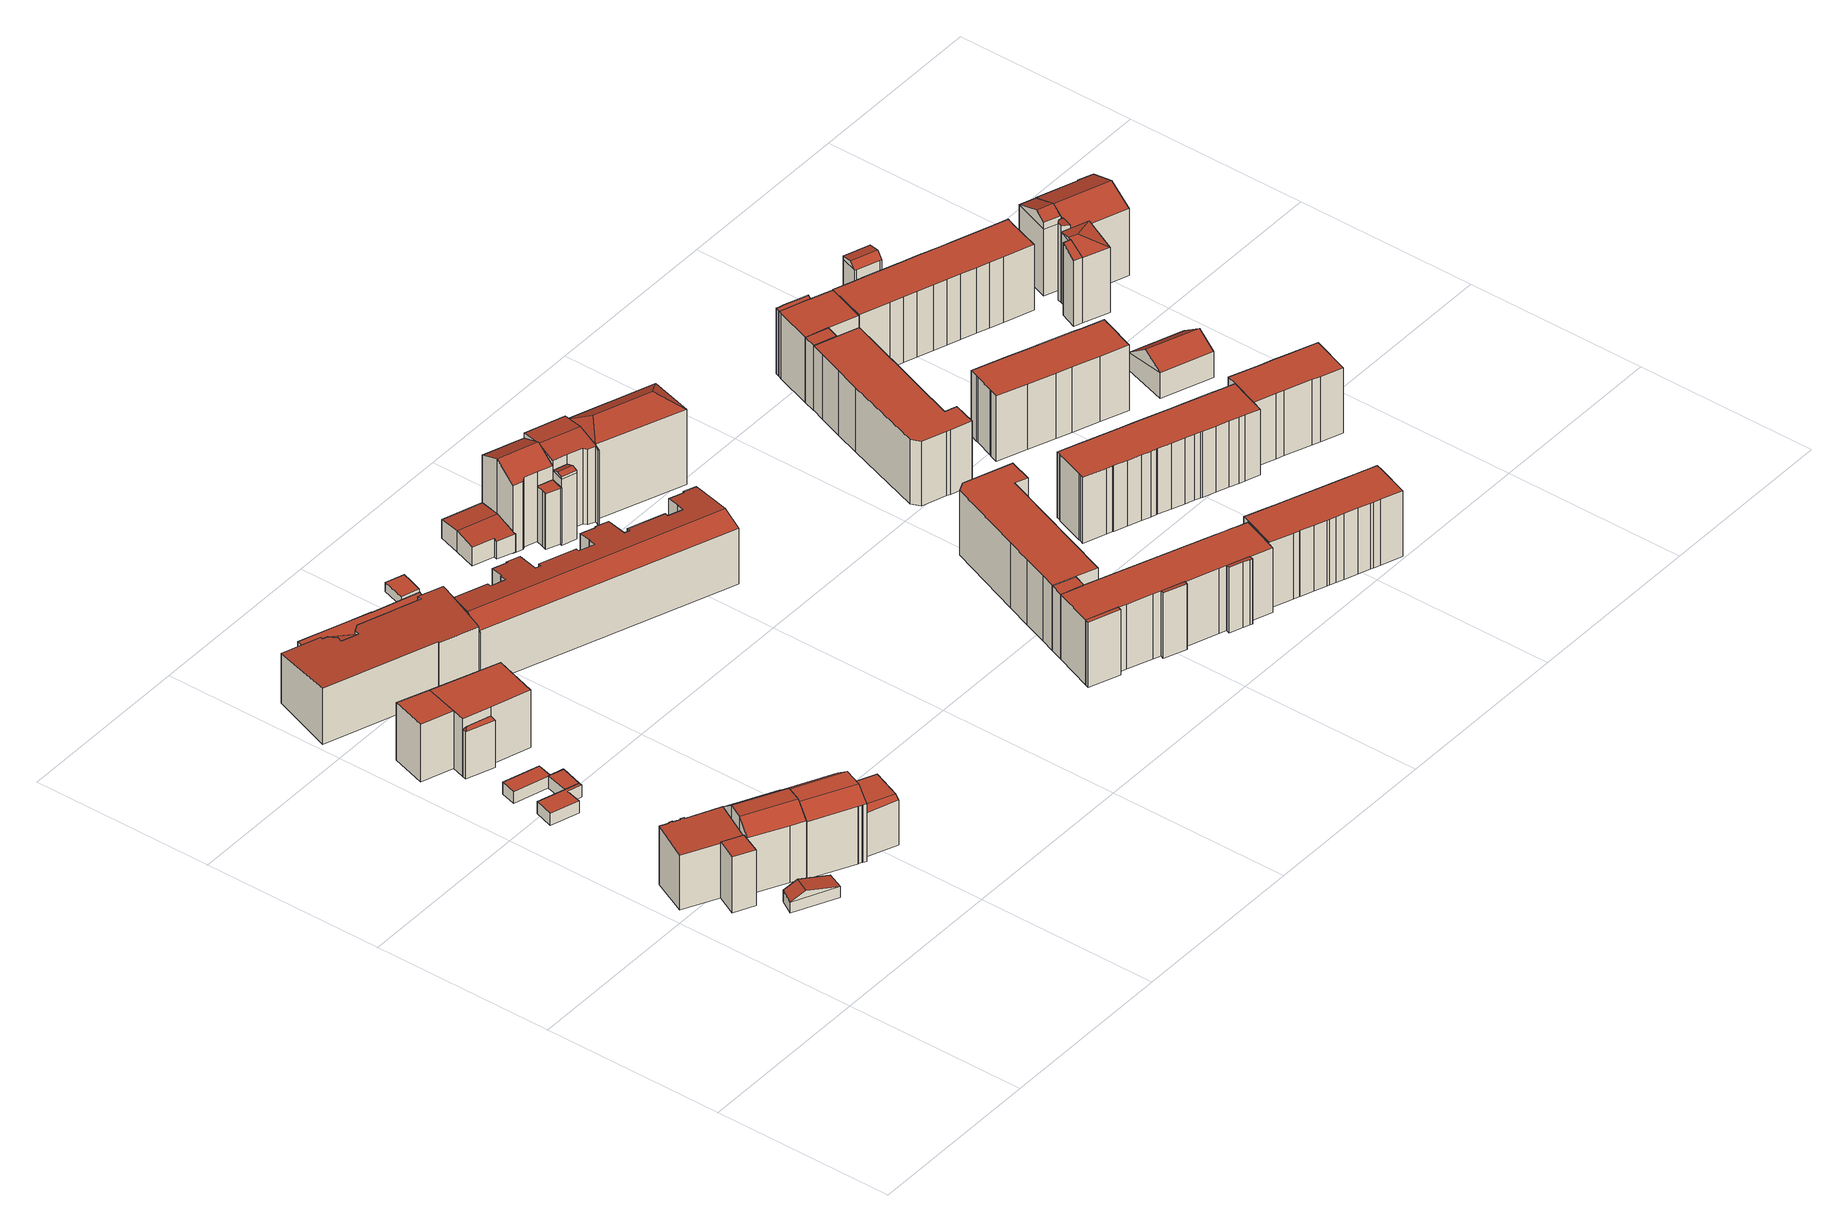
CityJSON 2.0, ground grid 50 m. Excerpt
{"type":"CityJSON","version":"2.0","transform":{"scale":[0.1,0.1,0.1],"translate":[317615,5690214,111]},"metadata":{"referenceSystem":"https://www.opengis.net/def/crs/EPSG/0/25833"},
"CityObjects":{
"building1":{"type":"Building","attributes":{"Gemeindeschluessel":14713000,"Geometrietyp2DReferenz":"3000","function":"31001_9998","roofType":"9999"},"children":["building1-1","building1-2"]},
"building1-1":{"type":"BuildingPart","attributes":{"Dachtyp_tdc":"tdcPolyFlatRoof","Dachneigung":0,"QualitaetDacherkennung":50,"Geometrietyp2DReferenz":"3000","roofType":"1000","measuredHeight":16.6},"parents":["building1"],"geometry":[{"type":"MultiSurface","lod":"2","boundaries":[[[0,1,2,3]],[[1,4,5,2]],[[4,6,7,8,5]],[[9,0,3,10,11]],[[9,6,4,1,0]],[[3,2,5,8,10]],[[11,7,6,9]],[[11,10,8,7]]],"semantics":{"surfaces":[{"type":"WallSurface"},{"type":"RoofSurface"},{"type":"GroundSurface"},{"type":"ClosureSurface"}],"values":[0,0,0,0,1,2,0,3]}}]},
"building1-2":{"type":"BuildingPart","attributes":{"Dachtyp_tdc":"tdcPolyFlatRoof","Dachneigung":6.5,"QualitaetDacherkennung":52,"Geometrietyp2DReferenz":"3000","roofType":"2100","measuredHeight":17.44},"parents":["building1"],"geometry":[{"type":"MultiSurface","lod":"2","boundaries":[[[7,12,13,8]],[[12,14,15,13]],[[14,16,17,15]],[[16,18,19,17]],[[18,20,21,19]],[[20,22,23,21]],[[22,24,25,23]],[[24,26,27,25]],[[26,28,29,27]],[[28,30,31,29]],[[30,32,33,31]],[[32,11,10,33]],[[11,32,30,28,26,24,22,20,18,16,14,12,7]],[[8,13,15,17,19,21,23,25,27,29,31,33,10]],[[8,10,11,7]]],"semantics":{"surfaces":[{"type":"WallSurface"},{"type":"RoofSurface"},{"type":"GroundSurface"},{"type":"ClosureSurface"}],"values":[0,0,0,0,0,0,0,0,0,0,0,0,1,2,3]}}]},
"building2":{"type":"Building","attributes":{"Dachtyp_tdc":"tdcGableRoof","Gemeindeschluessel":14713000,"Dachneigung":12.79,"QualitaetDacherkennung":10,"Geometrietyp2DReferenz":"3000","function":"31001_9998","roofType":"3100","measuredHeight":5.33},"geometry":[{"type":"MultiSurface","lod":"2","boundaries":[[[34,35,36,37]],[[35,38,39,36]],[[38,40,41,39]],[[35,34,42]],[[40,38,43]],[[34,40,43,42]],[[38,35,42,43]],[[41,37,36,39]],[[40,34,37,41]]],"semantics":{"surfaces":[{"type":"WallSurface"},{"type":"RoofSurface"},{"type":"GroundSurface"}],"values":[0,0,0,0,0,1,1,2,0]}}]},
"building3":{"type":"Building","attributes":{"Dachtyp_tdc":"tdcCutGableRoof","Gemeindeschluessel":14713000,"Dachneigung":38.55,"QualitaetDacherkennung":63,"Geometrietyp2DReferenz":"3000","function":"31001_9998","roofType":"9999","measuredHeight":21},"geometry":[{"type":"MultiSurface","lod":"2","boundaries":[[[44,45,46,47]],[[45,48,49,46]],[[48,50,51,49]],[[50,52,53,51]],[[52,54,55,53]],[[54,56,57,55]],[[56,58,59,57]],[[58,60,61,59]],[[60,44,47,61]],[[48,45,44,60]],[[58,56,54,52,50]],[[60,58,50,48]],[[47,46,49,51,53,55,57,59,61]]],"semantics":{"surfaces":[{"type":"WallSurface"},{"type":"RoofSurface"},{"type":"GroundSurface"}],"values":[0,0,0,0,0,0,0,0,0,1,1,1,2]}}]},
"building4":{"type":"Building","attributes":{"Gemeindeschluessel":14713000,"Geometrietyp2DReferenz":"3000","function":"31001_2463","roofType":"9999"},"children":["building4-1","building4-2","building4-3"]},
"building4-1":{"type":"BuildingPart","attributes":{"Dachtyp_tdc":"tdcPolyFlatRoof","Dachneigung":0,"QualitaetDacherkennung":85,"Geometrietyp2DReferenz":"3000","roofType":"1000","measuredHeight":3.55},"parents":["building4"],"geometry":[{"type":"MultiSurface","lod":"2","boundaries":[[[62,63,64,65]],[[63,66,67,64]],[[66,68,69,67]],[[68,70,71,69]],[[70,72,73,71]],[[72,74,75,73]],[[74,72,70,68,66,63,62]],[[65,64,67,69,71,73,75]],[[65,75,74,62]]],"semantics":{"surfaces":[{"type":"WallSurface"},{"type":"RoofSurface"},{"type":"GroundSurface"},{"type":"ClosureSurface"}],"values":[0,0,0,0,0,0,1,2,3]}}]},
"building4-2":{"type":"BuildingPart","attributes":{"Dachtyp_tdc":"tdcPolyFlatRoof","Dachneigung":0,"QualitaetDacherkennung":88,"Geometrietyp2DReferenz":"3000","roofType":"1000","measuredHeight":3.58},"parents":["building4"],"geometry":[{"type":"MultiSurface","lod":"2","boundaries":[[[76,77,78,75,74]],[[79,62,65,80,81]],[[79,81,77,76]],[[75,78,80,65]],[[81,80,78,77]],[[74,62,79,76]],[[74,75,65,62]]],"semantics":{"surfaces":[{"type":"WallSurface"},{"type":"RoofSurface"},{"type":"GroundSurface"},{"type":"ClosureSurface"}],"values":[0,0,1,2,3,0,3]}}]},
"building4-3":{"type":"BuildingPart","attributes":{"Dachtyp_tdc":"tdcPolyFlatRoof","Dachneigung":0,"QualitaetDacherkennung":93,"Geometrietyp2DReferenz":"3000","roofType":"1000","measuredHeight":3.56},"parents":["building4"],"geometry":[{"type":"MultiSurface","lod":"2","boundaries":[[[82,83,84,85]],[[83,81,80,84]],[[77,86,87,78]],[[86,88,89,87]],[[88,90,91,89]],[[90,82,85,91]],[[90,88,86,77,81,83,82]],[[85,84,80,78,87,89,91]],[[78,80,81,77]]],"semantics":{"surfaces":[{"type":"WallSurface"},{"type":"RoofSurface"},{"type":"GroundSurface"},{"type":"ClosureSurface"}],"values":[0,0,0,0,0,0,1,2,3]}}]},
"building5":{"type":"Building","attributes":{"Dachtyp_tdc":"tdcFreeFormRoof","Gemeindeschluessel":14713000,"Dachneigung":37.83,"QualitaetDacherkennung":62,"Geometrietyp2DReferenz":"3000","function":"31001_9998","roofType":"5000","measuredHeight":20.82},"geometry":[{"type":"MultiSurface","lod":"2","boundaries":[[[92,93,94,95]],[[93,96,97,94]],[[96,98,99,97]],[[98,100,101,99]],[[100,102,103,101]],[[102,104,105,103]],[[104,106,107,105]],[[106,108,109,107]],[[108,110,111,109]],[[110,112,113,111]],[[112,114,115,113]],[[114,92,95,115]],[[116,117,118,119]],[[120,121,122,123,110,108,106,104,102,100]],[[118,122,121,119]],[[110,123,112]],[[112,123,122,118,117,114]],[[96,121,120,98]],[[98,120,100]],[[93,119,121,96]],[[92,116,119,93]],[[114,117,116,92]],[[95,94,97,99,101,103,105,107,109,111,113,115]]],"semantics":{"surfaces":[{"type":"WallSurface"},{"type":"RoofSurface"},{"type":"GroundSurface"}],"values":[0,0,0,0,0,0,0,0,0,0,0,0,1,1,1,0,0,0,0,0,0,0,2]}}]},
"building6":{"type":"Building","attributes":{"Gemeindeschluessel":14713000,"Geometrietyp2DReferenz":"3000","function":"31001_9998","roofType":"9999"},"children":["building6-1","building6-2","building6-3"]},
"building6-1":{"type":"BuildingPart","attributes":{"Dachtyp_tdc":"tdcPolyFlatRoof","Dachneigung":0,"QualitaetDacherkennung":65,"Geometrietyp2DReferenz":"3000","roofType":"1000","measuredHeight":17.08},"parents":["building6"],"geometry":[{"type":"MultiSurface","lod":"2","boundaries":[[[124,125,126,127]],[[125,128,129,126]],[[128,130,131,129]],[[130,128,125,124]],[[127,126,129,131]],[[127,131,130,124]]],"semantics":{"surfaces":[{"type":"WallSurface"},{"type":"RoofSurface"},{"type":"GroundSurface"},{"type":"ClosureSurface"}],"values":[0,0,0,1,2,3]}}]},
"building6-2":{"type":"BuildingPart","attributes":{"Dachtyp_tdc":"tdcFreeFormRoof","Dachneigung":58.23,"QualitaetDacherkennung":25,"Geometrietyp2DReferenz":"3000","roofType":"5000","measuredHeight":15.26},"parents":["building6"],"geometry":[{"type":"MultiSurface","lod":"2","boundaries":[[[132,133,134,135]],[[133,136,137,134]],[[136,138,139,137]],[[140,138,136]],[[141,140,136,133]],[[141,133,132]],[[140,141,132,138]],[[135,134,137,139]],[[135,139,138,132]]],"semantics":{"surfaces":[{"type":"WallSurface"},{"type":"RoofSurface"},{"type":"GroundSurface"},{"type":"ClosureSurface"}],"values":[0,0,0,1,1,1,1,2,3]}}]},
"building6-3":{"type":"BuildingPart","attributes":{"Dachtyp_tdc":"tdcPolyFlatRoof","Dachneigung":0,"QualitaetDacherkennung":62,"Geometrietyp2DReferenz":"3000","roofType":"1000","measuredHeight":17.09},"parents":["building6"],"geometry":[{"type":"MultiSurface","lod":"2","boundaries":[[[142,143,144,145]],[[143,146,132,135,144]],[[147,124,127,139,138]],[[142,145,131,130]],[[130,124,147,146,143,142]],[[145,144,135,139,127,131]],[[138,132,146,147]],[[138,139,135,132]],[[130,131,127,124]]],"semantics":{"surfaces":[{"type":"WallSurface"},{"type":"RoofSurface"},{"type":"GroundSurface"},{"type":"ClosureSurface"}],"values":[0,0,0,0,1,2,0,3,3]}}]},
"building7":{"type":"Building","attributes":{"Dachtyp_tdc":"tdcCutGableRoof","Gemeindeschluessel":14713000,"Dachneigung":0.114,"QualitaetDacherkennung":56,"Geometrietyp2DReferenz":"3000","function":"31001_9998","roofType":"9999","measuredHeight":14.19},"geometry":[{"type":"MultiSurface","lod":"2","boundaries":[[[148,149,150,95]],[[149,151,152,150]],[[151,153,99,152]],[[153,148,95,99]],[[149,148,154,155]],[[151,149,155,156]],[[153,151,156,157]],[[148,153,157,154]],[[156,155,154,157]],[[95,150,152,99]]],"semantics":{"surfaces":[{"type":"WallSurface"},{"type":"RoofSurface"},{"type":"GroundSurface"}],"values":[0,0,0,0,1,0,1,0,1,2]}}]},
"building8":{"type":"Building","attributes":{"name":"Bundesamt für zentrale Dienste und offene Vermögensfragen","Gemeindeschluessel":14713000,"Geometrietyp2DReferenz":"3000","function":"31001_3010","roofType":"9999"},"children":["building8-1","building8-2"]},
"building8-1":{"type":"BuildingPart","attributes":{"Dachtyp_tdc":"tdcPolyFlatRoof","Dachneigung":0,"QualitaetDacherkennung":44,"Geometrietyp2DReferenz":"3000","roofType":"1000","measuredHeight":5.51},"parents":["building8"],"geometry":[{"type":"MultiSurface","lod":"2","boundaries":[[[158,159,160,161]],[[162,163,164,165]],[[163,166,167,164]],[[166,158,161,167]],[[166,163,162,159,158]],[[161,160,165,164,167]],[[165,160,159,162]]],"semantics":{"surfaces":[{"type":"WallSurface"},{"type":"RoofSurface"},{"type":"GroundSurface"},{"type":"ClosureSurface"}],"values":[0,0,0,0,1,2,3]}}]},
"building8-2":{"type":"BuildingPart","attributes":{"Dachtyp_tdc":"tdcPolyFlatRoof","Dachneigung":8.05,"QualitaetDacherkennung":50,"Geometrietyp2DReferenz":"3000","roofType":"2100","measuredHeight":14.26},"parents":["building8"],"geometry":[{"type":"MultiSurface","lod":"2","boundaries":[[[168,169,170,171]],[[169,172,162,165,170]],[[173,168,171,160,159]],[[173,172,169,168]],[[171,170,165,160]],[[159,162,172,173]],[[159,160,165,162]]],"semantics":{"surfaces":[{"type":"WallSurface"},{"type":"RoofSurface"},{"type":"GroundSurface"},{"type":"ClosureSurface"}],"values":[0,0,0,1,2,0,3]}}]},
"building9":{"type":"Building","attributes":{"name":"Bundesamt für zentrale Dienste und offene Vermögensfragen","Dachtyp_tdc":"tdcPolyFlatRoof","Gemeindeschluessel":14713000,"Dachneigung":5.57,"QualitaetDacherkennung":88,"Geometrietyp2DReferenz":"3000","function":"31001_3010","roofType":"2100","measuredHeight":16.58},"geometry":[{"type":"MultiSurface","lod":"2","boundaries":[[[173,174,175,176]],[[174,177,178,175]],[[177,179,180,178]],[[181,182,183,184]],[[182,185,186,183]],[[185,169,187,186]],[[169,168,188,187]],[[168,173,176,188]],[[168,169,185,182,181,189,190,191,192,193,194,195,196,197,198,199,200,201,179,177,174,173]],[[176,175,178,180,202,203,204,205,206,207,208,209,210,211,212,213,214,184,183,186,187,188]],[[179,201,202,180]],[[201,200,203,202]],[[200,199,204,203]],[[199,198,205,204]],[[198,197,206,205]],[[197,196,207,206]],[[196,195,208,207]],[[195,194,209,208]],[[194,193,210,209]],[[193,192,211,210]],[[192,191,212,211]],[[191,190,213,212]],[[190,189,214,213]],[[189,181,184,214]]],"semantics":{"surfaces":[{"type":"WallSurface"},{"type":"RoofSurface"},{"type":"GroundSurface"}],"values":[0,0,0,0,0,0,0,0,1,2,0,0,0,0,0,0,0,0,0,0,0,0,0,0]}}]},
"building10":{"type":"Building","attributes":{"Dachtyp_tdc":"tdcPolyFlatRoof","Gemeindeschluessel":14713000,"Dachneigung":0,"QualitaetDacherkennung":71,"Geometrietyp2DReferenz":"3000","function":"31001_9998","roofType":"1000","measuredHeight":2.61},"geometry":[{"type":"MultiSurface","lod":"2","boundaries":[[[215,216,217,218]],[[216,219,220,217]],[[219,221,222,220]],[[221,223,224,222]],[[223,225,226,224]],[[225,227,228,226]],[[227,229,230,228]],[[229,231,232,230]],[[231,233,234,232]],[[231,229,227,225,223,221,219,216,215,233]],[[234,218,217,220,222,224,226,228,230,232]],[[233,215,218,234]]],"semantics":{"surfaces":[{"type":"WallSurface"},{"type":"RoofSurface"},{"type":"GroundSurface"}],"values":[0,0,0,0,0,0,0,0,0,1,2,0]}}]},
"building11":{"type":"Building","attributes":{"Gemeindeschluessel":14713000,"Dachneigung":90,"Dachorientierung":0,"MittlereTraufHoehe":117.52,"QualitaetDacherkennung":98,"ObjektHoehe":2.72,"BodenHoehe":114.8,"Geometrietyp2DReferenz":"3000","AbsoluteHoehe":117.52,"Dachflaeche":33.9,"function":"31001_9998","roofType":"1000","measuredHeight":2.72,"storeysAboveGround":1},"geometry":[{"type":"MultiSurface","lod":"2","boundaries":[[[235,236,237,238]],[[236,239,240,237]],[[239,241,242,240]],[[241,243,244,242]],[[243,245,246,244]],[[245,235,238,246]],[[245,243,241,239,236,235]],[[238,237,240,242,244,246]]],"semantics":{"surfaces":[{"type":"WallSurface"},{"type":"RoofSurface"},{"type":"GroundSurface"}],"values":[0,0,0,0,0,0,1,2]}}]},
"building12":{"type":"Building","attributes":{"Dachtyp_tdc":"tdcFreeFormRoof","Gemeindeschluessel":14713000,"Dachneigung":10.13,"QualitaetDacherkennung":9,"Geometrietyp2DReferenz":"3000","function":"31001_9998","roofType":"5000","measuredHeight":18.64},"geometry":[{"type":"MultiSurface","lod":"2","boundaries":[[[247,248,249,250]],[[248,251,252,249]],[[251,253,254,252]],[[253,255,256,254]],[[255,257,258,256]],[[257,259,260,258]],[[259,261,262,260]],[[261,263,264,262]],[[263,265,266,264]],[[265,267,268,266]],[[267,269,270,268]],[[269,271,272,270]],[[271,273,274,272]],[[273,275,276,274]],[[275,277,278,276]],[[277,279,280,278]],[[279,281,282,280]],[[281,283,284,282]],[[283,285,286,284]],[[285,287,288,286]],[[287,289,290,288]],[[279,277,275,273,271,269,267,265,263,261,259,257,255,253,251,248,247,291,292,293,294,295,296,297,298,299,300,301,302,303,304,305,306,307,308,309,281]],[[289,287,285,283,309,308]],[[307,289,308]],[[283,281,309]],[[290,310,311,312,313,314,315,316,317,318,319,320,321,322,323,324,325,326,250,249,252,254,256,258,260,262,264,266,268,270,272,274,276,278,280,282,284,286,288]],[[289,307,310,290]],[[307,306,311,310]],[[306,305,312,311]],[[305,304,313,312]],[[304,303,314,313]],[[303,302,315,314]],[[302,301,316,315]],[[301,300,317,316]],[[300,299,318,317]],[[299,298,319,318]],[[298,297,320,319]],[[297,296,321,320]],[[296,295,322,321]],[[295,294,323,322]],[[294,293,324,323]],[[293,292,325,324]],[[292,291,326,325]],[[291,247,250,326]]],"semantics":{"surfaces":[{"type":"WallSurface"},{"type":"RoofSurface"},{"type":"GroundSurface"}],"values":[0,0,0,0,0,0,0,0,0,0,0,0,0,0,0,0,0,0,0,0,0,1,1,0,0,2,0,0,0,0,0,0,0,0,0,0,0,0,0,0,0,0,0,0]}}]},
"building13":{"type":"Building","attributes":{"Gemeindeschluessel":14713000,"Dachneigung":82.12,"Dachorientierung":-71.39,"MittlereTraufHoehe":119.91,"QualitaetDacherkennung":98,"ObjektHoehe":6.31,"BodenHoehe":114.32,"Geometrietyp2DReferenz":"3000","AbsoluteHoehe":120.63,"Dachflaeche":149.06,"function":"31001_9998","roofType":"3100","measuredHeight":6.31,"storeysAboveGround":2},"geometry":[{"type":"MultiSurface","lod":"2","boundaries":[[[327,328,329,330]],[[328,331,332,329]],[[331,333,334,332]],[[333,335,336,334]],[[335,337,338,336]],[[337,339,340,338]],[[339,341,342,340]],[[341,343,344,342]],[[343,327,330,344]],[[328,327,343,341,339,337,335]],[[335,333,331,328]],[[330,329,332,334,336,338,340,342,344]]],"semantics":{"surfaces":[{"type":"WallSurface"},{"type":"RoofSurface"},{"type":"GroundSurface"}],"values":[0,0,0,0,0,0,0,0,0,1,1,2]}}]},
"building14":{"type":"Building","attributes":{"Gemeindeschluessel":14713000,"Geometrietyp2DReferenz":"3000","function":"31001_9998","roofType":"9999"},"children":["building14-1","building14-2"]},
"building14-1":{"type":"BuildingPart","attributes":{"Dachtyp_tdc":"tdcGableRoof","Dachneigung":26.1,"QualitaetDacherkennung":75,"Geometrietyp2DReferenz":"3000","roofType":"3100","measuredHeight":23.59},"parents":["building14"],"geometry":[{"type":"MultiSurface","lod":"2","boundaries":[[[345,346,347,348]],[[346,349,350,347]],[[349,351,352,350]],[[351,353,354,352]],[[353,355,356,354]],[[355,357,358,356]],[[357,359,360,358]],[[359,361,362,363,360]],[[345,348,364]],[[359,357,355,353]],[[353,351,349,346,345,361,359]],[[347,350,352,354,356,358,360,363,348]],[[364,362,361,345]],[[364,348,363,362]]],"semantics":{"surfaces":[{"type":"WallSurface"},{"type":"RoofSurface"},{"type":"GroundSurface"},{"type":"ClosureSurface"}],"values":[0,0,0,0,0,0,0,0,0,1,1,2,0,3]}}]},
"building14-2":{"type":"BuildingPart","attributes":{"Dachtyp_tdc":"tdcPolyFlatRoof","Dachneigung":0,"QualitaetDacherkennung":40,"Geometrietyp2DReferenz":"3000","roofType":"1000","measuredHeight":16.47},"parents":["building14"],"geometry":[{"type":"MultiSurface","lod":"2","boundaries":[[[362,365,366,363]],[[365,367,368,366]],[[367,369,370,368]],[[369,371,372,370]],[[371,373,374,372]],[[373,364,348,374]],[[364,373,371,369,367,365,362]],[[363,366,368,370,372,374,348]],[[363,348,364,362]]],"semantics":{"surfaces":[{"type":"WallSurface"},{"type":"RoofSurface"},{"type":"GroundSurface"},{"type":"ClosureSurface"}],"values":[0,0,0,0,0,0,1,2,3]}}]},
"building15":{"type":"Building","attributes":{"Gemeindeschluessel":14713000,"Geometrietyp2DReferenz":"3000","function":"31001_9998","roofType":"9999"},"children":["building15-1","building15-2"]},
"building15-1":{"type":"BuildingPart","attributes":{"Dachtyp_tdc":"tdcGableRoof","Dachneigung":26.33,"QualitaetDacherkennung":15,"Geometrietyp2DReferenz":"3000","roofType":"3100","measuredHeight":20.92},"parents":["building15"],"geometry":[{"type":"MultiSurface","lod":"2","boundaries":[[[375,376,377,378,379,380]],[[381,382,376,375]],[[383,384,378,377]],[[384,385,379,378]],[[385,386,380,379]],[[386,381,375,380]],[[387,388,389,390,391]],[[382,390,389,392,393]],[[382,393,383]],[[383,393,392,384]],[[384,392,389,388,385]],[[381,391,390,382]],[[386,387,391,381]],[[385,388,387,386]],[[377,376,382,383]]],"semantics":{"surfaces":[{"type":"GroundSurface"},{"type":"WallSurface"},{"type":"RoofSurface"},{"type":"ClosureSurface"}],"values":[0,1,1,1,1,1,2,2,1,1,1,1,1,1,3]}}]},
"building15-2":{"type":"BuildingPart","attributes":{"Dachtyp_tdc":"tdcGableRoof","Dachneigung":10.38,"QualitaetDacherkennung":67,"Geometrietyp2DReferenz":"3000","roofType":"3100","measuredHeight":23.83},"parents":["building15"],"geometry":[{"type":"MultiSurface","lod":"2","boundaries":[[[394,395,396,397]],[[395,398,399,396]],[[398,400,401,399]],[[400,402,383,377,401]],[[403,404,405,376,382]],[[404,406,407,405]],[[406,408,409,407]],[[408,410,411,409]],[[410,412,413,411]],[[412,414,415,413]],[[414,394,397,415]],[[410,408,406,404]],[[404,403,402,400,398,395,394,414,412,410]],[[397,396,399,401,377,376,405,407,409,411,413,415]],[[382,383,402,403]],[[382,376,377,383]]],"semantics":{"surfaces":[{"type":"WallSurface"},{"type":"RoofSurface"},{"type":"GroundSurface"},{"type":"ClosureSurface"}],"values":[0,0,0,0,0,0,0,0,0,0,0,1,1,2,0,3]}}]},
"building16":{"type":"Building","attributes":{"Gemeindeschluessel":14713000,"Geometrietyp2DReferenz":"3000","function":"31001_9998","roofType":"9999"},"children":["building16-1","building16-2","building16-3","building16-4","building16-5"]},
"building16-1":{"type":"BuildingPart","attributes":{"Dachtyp_tdc":"tdcPolyFlatRoof","Dachneigung":0,"QualitaetDacherkennung":61,"Geometrietyp2DReferenz":"3000","roofType":"1000","measuredHeight":19.3},"parents":["building16"],"geometry":[{"type":"MultiSurface","lod":"2","boundaries":[[[416,417,418,419]],[[420,421,422,423]],[[420,416,419,421]],[[420,423,417,416]],[[419,418,422,421]],[[423,422,418,417]]],"semantics":{"surfaces":[{"type":"WallSurface"},{"type":"RoofSurface"},{"type":"GroundSurface"},{"type":"ClosureSurface"}],"values":[0,0,0,1,2,3]}}]},
"building16-2":{"type":"BuildingPart","attributes":{"Dachtyp_tdc":"tdcPolyFlatRoof","Dachneigung":0,"QualitaetDacherkennung":17,"Geometrietyp2DReferenz":"3000","roofType":"1000","measuredHeight":19.38},"parents":["building16"],"geometry":[{"type":"MultiSurface","lod":"2","boundaries":[[[424,425,426,427,428]],[[425,429,430,426]],[[429,431,432,433,430]],[[431,429,425,424]],[[427,426,430,433]],[[428,432,431,424]],[[428,427,433,432]]],"semantics":{"surfaces":[{"type":"WallSurface"},{"type":"RoofSurface"},{"type":"GroundSurface"},{"type":"ClosureSurface"}],"values":[0,0,0,1,2,0,3]}}]},
"building16-3":{"type":"BuildingPart","attributes":{"Dachtyp_tdc":"tdcPolyFlatRoof","Dachneigung":3.77,"QualitaetDacherkennung":25,"Geometrietyp2DReferenz":"3000","roofType":"2100","measuredHeight":19.44},"parents":["building16"],"geometry":[{"type":"MultiSurface","lod":"2","boundaries":[[[434,435,436,437]],[[435,438,439,436]],[[438,440,441,442,439]],[[443,444,445,446,447]],[[443,440,438,435,434,444]],[[445,437,436,439,442,446]],[[444,434,437,445]],[[447,441,440,443]],[[447,446,442,441]]],"semantics":{"surfaces":[{"type":"WallSurface"},{"type":"RoofSurface"},{"type":"GroundSurface"},{"type":"ClosureSurface"}],"values":[0,0,0,0,1,2,0,0,3]}}]},
"building16-4":{"type":"BuildingPart","attributes":{"Dachtyp_tdc":"tdcPolyFlatRoof","Dachneigung":4.32,"QualitaetDacherkennung":24,"Geometrietyp2DReferenz":"3000","roofType":"2100","measuredHeight":19.47},"parents":["building16"],"geometry":[{"type":"MultiSurface","lod":"2","boundaries":[[[448,449,450,451,452]],[[449,453,454,450]],[[453,455,456,457,454]],[[455,453,449,448,458]],[[459,451,450,454,457]],[[452,460,458,448]],[[452,451,459,460]],[[460,456,455,458]],[[460,459,457,456]]],"semantics":{"surfaces":[{"type":"WallSurface"},{"type":"RoofSurface"},{"type":"GroundSurface"},{"type":"ClosureSurface"}],"values":[0,0,0,1,2,0,3,0,3]}}]},
"building16-5":{"type":"BuildingPart","attributes":{"Dachtyp_tdc":"tdcPolyFlatRoof","Dachneigung":0,"QualitaetDacherkennung":58,"Geometrietyp2DReferenz":"3000","roofType":"1000","measuredHeight":19.27},"parents":["building16"],"geometry":[{"type":"MultiSurface","lod":"2","boundaries":[[[461,462,463,464]],[[462,465,466,463]],[[465,467,468,466]],[[467,447,446,468]],[[447,467,465,462,461,469,470,471,417,423,472,432,428,473,474,456,460,452,475,441]],[[442,476,451,459,457,477,478,427,433,479,422,418,480,481,482,464,463,466,468,446]],[[441,475,476,442]],[[475,452,451,476]],[[456,474,477,457]],[[474,473,478,477]],[[473,428,427,478]],[[432,472,479,433]],[[472,423,422,479]],[[417,471,480,418]],[[471,470,481,480]],[[470,469,482,481]],[[469,461,464,482]],[[442,446,447,441]],[[459,451,452,460]],[[457,459,460,456]],[[433,427,428,432]],[[418,422,423,417]]],"semantics":{"surfaces":[{"type":"WallSurface"},{"type":"RoofSurface"},{"type":"GroundSurface"},{"type":"ClosureSurface"}],"values":[0,0,0,0,1,2,0,0,0,0,0,0,0,0,0,0,0,3,3,3,3,3]}}]},
"building17":{"type":"Building","attributes":{"Dachtyp_tdc":"tdcHipRoof","Gemeindeschluessel":14713000,"Dachneigung":15.38,"QualitaetDacherkennung":49,"Geometrietyp2DReferenz":"3000","function":"31001_9998","roofType":"3200","measuredHeight":24.49},"geometry":[{"type":"MultiSurface","lod":"2","boundaries":[[[483,484,485,409]],[[484,486,487,485]],[[486,412,413,487]],[[412,483,409,413]],[[486,484,488]],[[483,412,489]],[[484,483,489,488]],[[412,486,488,489]],[[409,485,487,413]]],"semantics":{"surfaces":[{"type":"WallSurface"},{"type":"RoofSurface"},{"type":"GroundSurface"}],"values":[0,0,0,0,1,1,1,1,2]}}]},
"building18":{"type":"Building","attributes":{"Dachtyp_tdc":"tdcPolyFlatRoof","Gemeindeschluessel":14713000,"Dachneigung":0,"QualitaetDacherkennung":72,"Geometrietyp2DReferenz":"3000","function":"31001_9998","roofType":"1000","measuredHeight":19.24},"geometry":[{"type":"MultiSurface","lod":"2","boundaries":[[[490,416,419,491]],[[416,420,421,419]],[[420,492,493,421]],[[492,494,495,493]],[[494,496,497,495]],[[496,498,499,497]],[[498,500,501,499]],[[500,502,503,501]],[[502,504,505,503]],[[504,506,507,505]],[[506,490,491,507]],[[506,504,502,500,498,496,494,492,420,416,490]],[[491,419,421,493,495,497,499,501,503,505,507]]],"semantics":{"surfaces":[{"type":"WallSurface"},{"type":"RoofSurface"},{"type":"GroundSurface"}],"values":[0,0,0,0,0,0,0,0,0,0,0,1,2]}}]},
"building19":{"type":"Building","attributes":{"Dachtyp_tdc":"tdcPolyFlatRoof","Gemeindeschluessel":14713000,"Dachneigung":0,"QualitaetDacherkennung":54,"Geometrietyp2DReferenz":"3000","function":"31001_9998","roofType":"1000","measuredHeight":19.63},"geometry":[{"type":"MultiSurface","lod":"2","boundaries":[[[508,509,510,511]],[[509,512,513,510]],[[512,514,515,513]],[[514,516,517,515]],[[516,518,519,517]],[[518,520,521,519]],[[520,522,523,521]],[[522,524,525,523]],[[524,526,527,525]],[[526,528,529,527]],[[528,530,531,529]],[[530,532,533,531]],[[532,534,535,533]],[[534,536,537,535]],[[536,538,539,537]],[[538,540,541,539]],[[540,542,543,541]],[[542,544,545,543]],[[544,546,547,545]],[[546,548,549,547]],[[548,550,551,549]],[[550,552,553,551]],[[552,554,555,553]],[[554,508,511,555]],[[554,552,550,548,546,544,542,540,538,536,534,532,530,528,526,524,522,520,518,516,514,512,509,508]],[[511,510,513,515,517,519,521,523,525,527,529,531,533,535,537,539,541,543,545,547,549,551,553,555]]],"semantics":{"surfaces":[{"type":"WallSurface"},{"type":"RoofSurface"},{"type":"GroundSurface"}],"values":[0,0,0,0,0,0,0,0,0,0,0,0,0,0,0,0,0,0,0,0,0,0,0,0,1,2]}}]},
"building20":{"type":"Building","attributes":{"Dachtyp_tdc":"tdcPolyFlatRoof","Gemeindeschluessel":14713000,"Dachneigung":0,"QualitaetDacherkennung":74,"Geometrietyp2DReferenz":"3000","function":"31001_9998","roofType":"1000","measuredHeight":19.28},"geometry":[{"type":"MultiSurface","lod":"2","boundaries":[[[556,557,558,559]],[[557,560,561,558]],[[560,562,563,561]],[[562,564,565,563]],[[564,566,567,565]],[[566,568,569,567]],[[568,570,571,569]],[[570,572,573,571]],[[572,574,575,573]],[[574,576,577,575]],[[576,578,579,577]],[[578,580,581,579]],[[580,582,583,581]],[[582,584,585,583]],[[584,586,587,585]],[[586,588,589,587]],[[588,556,559,589]],[[588,586,584,582,580,578,576,574,572,570,568,566,564,562,560,557,556]],[[559,558,561,563,565,567,569,571,573,575,577,579,581,583,585,587,589]]],"semantics":{"surfaces":[{"type":"WallSurface"},{"type":"RoofSurface"},{"type":"GroundSurface"}],"values":[0,0,0,0,0,0,0,0,0,0,0,0,0,0,0,0,0,1,2]}}]},
"building21":{"type":"Building","attributes":{"Dachtyp_tdc":"tdcPolyFlatRoof","Gemeindeschluessel":14713000,"Dachneigung":0,"QualitaetDacherkennung":60,"Geometrietyp2DReferenz":"3000","function":"31001_9998","roofType":"1000","measuredHeight":19.64},"geometry":[{"type":"MultiSurface","lod":"2","boundaries":[[[590,591,592,593]],[[591,594,595,592]],[[594,596,597,595]],[[596,598,599,597]],[[598,600,601,599]],[[600,602,603,601]],[[602,604,605,603]],[[604,606,607,605]],[[606,608,609,607]],[[608,610,611,609]],[[610,612,613,611]],[[612,614,615,613]],[[614,616,617,615]],[[616,618,619,617]],[[618,620,621,619]],[[620,622,623,621]],[[620,618,616,614,612,610,608,606,604,602,600,598,596,594,591,590,624,625,626,627,628,629,630,631,632,633,634,635,636,637,638,639,640,622]],[[623,641,642,643,644,645,646,647,648,649,650,651,652,653,654,655,656,657,593,592,595,597,599,601,603,605,607,609,611,613,615,617,619,621]],[[622,640,641,623]],[[640,639,642,641]],[[639,638,643,642]],[[638,637,644,643]],[[637,636,645,644]],[[636,635,646,645]],[[635,634,647,646]],[[634,633,648,647]],[[633,632,649,648]],[[632,631,650,649]],[[631,630,651,650]],[[630,629,652,651]],[[629,628,653,652]],[[628,627,654,653]],[[627,626,655,654]],[[626,625,656,655]],[[625,624,657,656]],[[624,590,593,657]]],"semantics":{"surfaces":[{"type":"WallSurface"},{"type":"RoofSurface"},{"type":"GroundSurface"}],"values":[0,0,0,0,0,0,0,0,0,0,0,0,0,0,0,0,1,2,0,0,0,0,0,0,0,0,0,0,0,0,0,0,0,0,0,0]}}]},
"building22":{"type":"Building","attributes":{"Gemeindeschluessel":14713000,"Geometrietyp2DReferenz":"3000","function":"31001_9998","roofType":"9999"},"children":["building22-1","building22-2","building22-3"]},
"building22-1":{"type":"BuildingPart","attributes":{"Dachtyp_tdc":"tdcPolyFlatRoof","Dachneigung":0,"QualitaetDacherkennung":68,"Geometrietyp2DReferenz":"3000","roofType":"1000","measuredHeight":19.24},"parents":["building22"],"geometry":[{"type":"MultiSurface","lod":"2","boundaries":[[[658,659,660,661,662]],[[659,663,664,660]],[[663,665,666,664]],[[667,668,669,670]],[[668,671,672,673,669]],[[671,668,667,665,663,659,658]],[[661,660,664,666,670,669,673]],[[670,666,665,667]],[[662,672,671,658]],[[662,661,673,672]]],"semantics":{"surfaces":[{"type":"WallSurface"},{"type":"RoofSurface"},{"type":"GroundSurface"},{"type":"ClosureSurface"}],"values":[0,0,0,0,0,1,2,3,0,3]}}]},
"building22-2":{"type":"BuildingPart","attributes":{"Dachtyp_tdc":"tdcPolyFlatRoof","Dachneigung":17.72,"QualitaetDacherkennung":37,"Geometrietyp2DReferenz":"3000","roofType":"2100","measuredHeight":19.55},"parents":["building22"],"geometry":[{"type":"MultiSurface","lod":"2","boundaries":[[[672,674,675,673]],[[674,676,677,675]],[[676,678,679,677]],[[678,680,681,679]],[[680,682,683,681]],[[682,684,685,683]],[[684,662,661,685]],[[684,682,680,678,676,674,672,662]],[[661,673,675,677,679,681,683,685]],[[672,673,661,662]]],"semantics":{"surfaces":[{"type":"WallSurface"},{"type":"RoofSurface"},{"type":"GroundSurface"},{"type":"ClosureSurface"}],"values":[0,0,0,0,0,0,0,1,2,3]}}]},
"building22-3":{"type":"BuildingPart","attributes":{"Dachtyp_tdc":"tdcPolyFlatRoof","Dachneigung":0,"QualitaetDacherkennung":62,"Geometrietyp2DReferenz":"3000","roofType":"1000","measuredHeight":19.35},"parents":["building22"],"geometry":[{"type":"MultiSurface","lod":"2","boundaries":[[[686,687,667,670,688]],[[689,690,691,666,665]],[[690,686,688,691]],[[690,689,687,686]],[[688,670,666,691]],[[665,667,687,689]],[[665,666,670,667]]],"semantics":{"surfaces":[{"type":"WallSurface"},{"type":"RoofSurface"},{"type":"GroundSurface"},{"type":"ClosureSurface"}],"values":[0,0,0,1,2,0,3]}}]},
"building23":{"type":"Building","attributes":{"Dachtyp_tdc":"tdcPolyFlatRoof","Gemeindeschluessel":14713000,"Dachneigung":0,"QualitaetDacherkennung":74,"Geometrietyp2DReferenz":"3000","function":"31001_9998","roofType":"1000","measuredHeight":19.37},"geometry":[{"type":"MultiSurface","lod":"2","boundaries":[[[692,693,694,695]],[[693,696,697,694]],[[696,698,699,697]],[[698,700,701,699]],[[700,702,703,701]],[[702,704,705,703]],[[704,706,707,705]],[[706,708,709,707]],[[708,710,711,709]],[[710,712,713,711]],[[712,714,715,713]],[[714,716,717,715]],[[716,718,719,717]],[[718,720,721,719]],[[720,722,723,721]],[[722,724,725,723]],[[724,726,727,725]],[[726,728,729,727]],[[728,730,731,729]],[[730,692,695,731]],[[730,728,726,724,722,720,718,716,714,712,710,708,706,704,702,700,698,696,693,692]],[[695,694,697,699,701,703,705,707,709,711,713,715,717,719,721,723,725,727,729,731]]],"semantics":{"surfaces":[{"type":"WallSurface"},{"type":"RoofSurface"},{"type":"GroundSurface"}],"values":[0,0,0,0,0,0,0,0,0,0,0,0,0,0,0,0,0,0,0,0,1,2]}}]},
"building24":{"type":"Building","attributes":{"Dachtyp_tdc":"tdcPolyFlatRoof","Gemeindeschluessel":14713000,"Dachneigung":0,"QualitaetDacherkennung":74,"Geometrietyp2DReferenz":"3000","function":"31001_9998","roofType":"1000","measuredHeight":19.4},"geometry":[{"type":"MultiSurface","lod":"2","boundaries":[[[732,733,734,735]],[[733,736,737,734]],[[736,738,739,737]],[[738,620,740,739]],[[620,618,741,740]],[[618,742,743,741]],[[742,744,745,743]],[[744,746,747,745]],[[746,748,749,747]],[[748,750,751,749]],[[750,752,753,751]],[[752,732,735,753]],[[752,750,748,746,744,742,618,620,738,736,733,732]],[[735,734,737,739,740,741,743,745,747,749,751,753]]],"semantics":{"surfaces":[{"type":"WallSurface"},{"type":"RoofSurface"},{"type":"GroundSurface"}],"values":[0,0,0,0,0,0,0,0,0,0,0,0,1,2]}}]},
"building25":{"type":"Building","attributes":{"Dachtyp_tdc":"tdcPolyFlatRoof","Gemeindeschluessel":14713000,"Dachneigung":0,"QualitaetDacherkennung":73,"Geometrietyp2DReferenz":"3000","function":"31001_9998","roofType":"1000","measuredHeight":19.44},"geometry":[{"type":"MultiSurface","lod":"2","boundaries":[[[754,755,756,757]],[[755,758,759,756]],[[758,760,761,759]],[[760,762,763,761]],[[762,764,765,763]],[[764,766,767,765]],[[766,768,769,767]],[[768,770,771,769]],[[770,772,773,771]],[[772,774,664,773]],[[774,775,660,664]],[[775,776,777,660]],[[776,778,779,777]],[[778,780,781,779]],[[780,782,783,781]],[[782,784,785,783]],[[784,786,787,785]],[[786,788,789,787]],[[788,790,791,789]],[[790,792,793,791]],[[792,794,795,793]],[[794,796,797,795]],[[796,798,799,797]],[[798,754,757,799]],[[798,796,794,792,790,788,786,784,782,780,778,776,775,774,772,770,768,766,764,762,760,758,755,754]],[[757,756,759,761,763,765,767,769,771,773,664,660,777,779,781,783,785,787,789,791,793,795,797,799]]],"semantics":{"surfaces":[{"type":"WallSurface"},{"type":"RoofSurface"},{"type":"GroundSurface"}],"values":[0,0,0,0,0,0,0,0,0,0,0,0,0,0,0,0,0,0,0,0,0,0,0,0,1,2]}}]},
"building26":{"type":"Building","attributes":{"Dachtyp_tdc":"tdcGableRoof","Gemeindeschluessel":14713000,"Dachneigung":37.4,"QualitaetDacherkennung":15,"Geometrietyp2DReferenz":"3000","function":"31001_9998","roofType":"3100","measuredHeight":10.56},"geometry":[{"type":"MultiSurface","lod":"2","boundaries":[[[800,801,802,803]],[[801,804,805,802]],[[804,806,807,805]],[[806,800,803,807]],[[804,801,808]],[[800,806,809]],[[801,800,809,808]],[[806,804,808,809]],[[803,802,805,807]]],"semantics":{"surfaces":[{"type":"WallSurface"},{"type":"RoofSurface"},{"type":"GroundSurface"}],"values":[0,0,0,0,0,0,1,1,2]}}]},
"building27":{"type":"Building","attributes":{"Dachtyp_tdc":"tdcFreeFormRoof","Gemeindeschluessel":14713000,"Dachneigung":12.12,"QualitaetDacherkennung":11,"Geometrietyp2DReferenz":"3000","function":"31001_9998","roofType":"5000","measuredHeight":9.9},"geometry":[{"type":"MultiSurface","lod":"2","boundaries":[[[810,811,812,813]],[[811,814,815,812]],[[814,816,817,815]],[[816,818,819,817]],[[818,820,821,819]],[[820,810,813,821]],[[822,823,824,825]],[[816,822,825,810,820,818]],[[811,824,823,814]],[[810,825,824,811]],[[814,823,822,816]],[[813,812,815,817,819,821]]],"semantics":{"surfaces":[{"type":"WallSurface"},{"type":"RoofSurface"},{"type":"GroundSurface"}],"values":[0,0,0,0,0,0,1,1,0,0,0,2]}}]},
"building28":{"type":"Building","attributes":{"Gemeindeschluessel":14713000,"Geometrietyp2DReferenz":"3000","function":"31001_9998","roofType":"9999"},"children":["building28-1","building28-2","building28-3","building28-4","building28-5"]},
"building28-1":{"type":"BuildingPart","attributes":{"Dachtyp_tdc":"tdcGableRoof","Dachneigung":24.98,"QualitaetDacherkennung":72,"Geometrietyp2DReferenz":"3000","roofType":"3100","measuredHeight":23.27},"parents":["building28"],"geometry":[{"type":"MultiSurface","lod":"2","boundaries":[[[826,827,828,829]],[[827,830,831,828]],[[830,832,833,831]],[[834,835,832,836,837]],[[838,834,837,839]],[[827,839,837,836,830]],[[826,838,839,827]],[[830,836,832]],[[829,828,831,833,840]],[[829,840,841,826]],[[840,833,832,841]],[[834,838,842,835]],[[842,838,826,841]],[[842,841,832,835]]],"semantics":{"surfaces":[{"type":"WallSurface"},{"type":"RoofSurface"},{"type":"GroundSurface"},{"type":"ClosureSurface"}],"values":[0,0,0,1,1,0,0,0,2,3,3,0,3,3]}}]},
"building28-2":{"type":"BuildingPart","attributes":{"Dachtyp_tdc":"tdcPolyFlatRoof","Dachneigung":23.3,"QualitaetDacherkennung":53,"Geometrietyp2DReferenz":"3000","roofType":"2100","measuredHeight":21.59},"parents":["building28"],"geometry":[{"type":"MultiSurface","lod":"2","boundaries":[[[843,844,845,846]],[[844,847,848,849,850,845]],[[851,843,846,852,853]],[[851,847,844,843]],[[846,845,850,852]],[[851,853,848,847]],[[853,852,850,849]],[[853,849,848]]],"semantics":{"surfaces":[{"type":"WallSurface"},{"type":"RoofSurface"},{"type":"GroundSurface"},{"type":"ClosureSurface"}],"values":[0,0,0,1,2,0,3,3]}}]},
"building28-3":{"type":"BuildingPart","attributes":{"Dachtyp_tdc":"tdcHipAndGableRoof","Dachneigung":22.39,"QualitaetDacherkennung":38,"Geometrietyp2DReferenz":"3000","roofType":"5000","measuredHeight":21.61},"parents":["building28"],"geometry":[{"type":"MultiSurface","lod":"2","boundaries":[[[854,855,856,857,858]],[[855,853,852,856]],[[855,854,859]],[[854,860,861,862,859]],[[853,855,859,862,848]],[[863,864,857,856,852,850]],[[854,858,865,860]],[[860,865,864,863,861]],[[858,857,864,865]],[[863,850,849,861]],[[850,852,853,849]],[[862,861,849,848]],[[848,849,853]]],"semantics":{"surfaces":[{"type":"WallSurface"},{"type":"RoofSurface"},{"type":"GroundSurface"},{"type":"ClosureSurface"}],"values":[0,0,1,1,1,2,0,3,3,0,3,0,3]}}]},
"building28-4":{"type":"BuildingPart","attributes":{"Dachtyp_tdc":"tdcPolyFlatRoof","Dachneigung":16.7,"QualitaetDacherkennung":59,"Geometrietyp2DReferenz":"3000","roofType":"2100","measuredHeight":22.74},"parents":["building28"],"geometry":[{"type":"MultiSurface","lod":"2","boundaries":[[[866,867,868,863,861]],[[867,869,870,868]],[[869,871,872,870]],[[871,873,874,872]],[[873,875,876,877,874]],[[878,875,873,871,869,867,866]],[[863,868,870,872,874,877,864]],[[865,876,875,878,860]],[[865,864,877,876]],[[861,860,878,866]],[[863,864,865,860,861]]],"semantics":{"surfaces":[{"type":"WallSurface"},{"type":"RoofSurface"},{"type":"GroundSurface"},{"type":"ClosureSurface"}],"values":[0,0,0,0,0,1,2,0,3,0,3]}}]},
"building28-5":{"type":"BuildingPart","attributes":{"Dachtyp_tdc":"tdcGableRoof","Dachneigung":22.86,"QualitaetDacherkennung":72,"Geometrietyp2DReferenz":"3000","roofType":"3100","measuredHeight":23.16},"parents":["building28"],"geometry":[{"type":"MultiSurface","lod":"2","boundaries":[[[876,838,826,829,877]],[[879,880,881,833,832]],[[880,882,883,881]],[[882,884,885,883]],[[884,886,887,885]],[[886,888,889,887]],[[888,890,891,889]],[[890,892,893,891]],[[892,858,857,893]],[[890,888,886,884,882,880,879,835,842]],[[842,838,876,865,858,892,890]],[[864,877,829,840,833,881,883,885,887,889,891,893,857]],[[877,864,865,876]],[[840,829,826,841]],[[841,826,838,842]],[[879,832,835]],[[840,841,832,833]],[[832,841,842,835]],[[864,857,858,865]]],"semantics":{"surfaces":[{"type":"WallSurface"},{"type":"RoofSurface"},{"type":"GroundSurface"},{"type":"ClosureSurface"}],"values":[0,0,0,0,0,0,0,0,0,1,1,2,3,3,3,0,3,3,3]}}]}
},
"vertices":[
[172,434,178],[153,393,178],[153,393,12],[172,434,12],[98,420,178],[98,420,12],[125,476,178],[125,476,174],[125,476,12],[179,449,178],[179,449,12],[179,449,174],
[32,523,174],[32,523,12],[78,619,186],[78,619,12],[100,608,186],[100,608,12],[101,610,186],[101,610,12],[110,606,186],[110,606,12],[109,604,186],[109,604,12],[127,595,186],[127,595,12],[129,597,186],[129,597,12],[137,592,186],[137,592,12],[136,590,186],[136,590,12],[225,547,186],[225,547,12],
[298,258,44],[180,314,43],[180,314,11],[298,258,11],[205,354,45],[205,354,11],[316,301,45],[316,301,11],[218,296,64],[239,337,64],
[225,547,184],[356,481,184],[356,481,11],[225,547,11],[338,439,221],[338,439,11],[322,400,219],[322,400,11],[307,365,180],[307,365,11],[270,384,180],[270,384,11],[172,434,181],[172,434,11],[188,468,219],[188,468,11],[206,506,221],[206,506,11],
[197,1038,52],[102,1066,52],[102,1066,17],[197,1038,17],[115,1108,52],[115,1108,17],[215,1078,52],[215,1078,17],[203,1037,52],[203,1037,17],[240,1028,52],[240,1028,17],[239,1025,52],[239,1025,17],
[239,1025,53],[220,965,53],[220,965,17],[197,1038,53],[180,977,17],[180,977,53],
[90,949,53],[106,1000,53],[106,1000,17],[90,949,17],[218,956,53],[218,956,17],[179,966,53],[179,966,17],[168,924,53],[168,924,17],
[490,415,181],[473,373,181],[473,373,10],[490,415,10],[455,325,181],[455,325,10],[447,306,181],[447,306,10],[442,292,181],[442,292,10],[434,297,181],[434,297,10],[432,297,181],[432,297,10],[424,301,181],[424,301,10],[422,302,181],[422,302,10],[305,361,181],[305,361,10],[307,365,181],[307,365,10],[356,481,181],[356,481,10],[490,415,183],[356,481,183],[338,440,218],[473,373,218],[447,306,196],[455,325,216],[319,393,216],[307,365,186],
[117,1254,191],[31,1284,191],[31,1284,20],[117,1254,20],[60,1378,191],[60,1378,20],[144,1346,191],[144,1346,20],
[183,1194,160],[179,1179,160],[179,1179,20],[183,1194,20],[104,1208,160],[104,1208,20],[107,1219,160],[107,1219,20],[111,1211,170],[174,1189,172],
[327,1278,191],[288,1160,191],[288,1160,20],[327,1278,20],[183,1194,191],[107,1219,191],
[490,415,139],[577,372,142],[577,372,10],[536,271,143],[536,271,10],[447,306,140],[484,402,152],[573,362,152],[541,283,152],[453,322,152],
[231,1632,86],[225,1617,86],[225,1617,31],[231,1632,31],[177,1670,86],[210,1659,86],[210,1659,31],[177,1670,31],[253,1643,86],[253,1643,31],
[181,1633,173],[187,1648,171],[187,1648,31],[181,1633,31],[177,1670,169],[225,1617,173],
[231,1632,171],[231,1632,21],[225,1617,21],[253,1643,170],[253,1643,21],[350,1609,170],[350,1609,21],[166,1682,169],[164,1675,170],[164,1675,21],[166,1682,21],[177,1670,170],[177,1670,21],[187,1648,21],[181,1633,21],[148,1688,169],[63,1718,169],[0,1548,187],[301,1442,187],[300,1438,187],[403,1402,187],[406,1405,187],[466,1524,174],[490,1573,168],[424,1597,168],[420,1584,170],[377,1599,170],[353,1608,170],[353,1608,21],[377,1599,21],[420,1584,21],[424,1597,21],[490,1573,21],[466,1524,21],[406,1405,21],[403,1402,21],[300,1438,21],[301,1442,21],[0,1548,21],[63,1718,21],[148,1688,21],
[212,1744,56],[232,1801,56],[232,1801,30],[212,1744,30],[350,1759,56],[350,1759,30],[422,1733,56],[422,1733,30],[422,1732,56],[422,1732,30],[478,1713,56],[478,1713,30],[500,1706,56],[500,1706,30],[550,1689,56],[550,1689,30],[524,1638,56],[524,1638,30],[522,1635,56],[522,1635,30],
[501,1706,65],[521,1768,65],[521,1768,38],[501,1706,38],[571,1751,65],[571,1751,38],[562,1724,65],[562,1724,38],[554,1702,65],[554,1702,38],[550,1690,65],[550,1690,38],
[829,1405,173],[843,1444,166],[843,1444,2],[829,1405,2],[882,1429,166],[882,1429,2],[884,1433,165],[884,1433,2],[919,1420,165],[919,1420,2],[896,1356,178],[896,1356,2],[910,1351,178],[910,1351,2],[913,1361,176],[913,1361,2],[1012,1326,176],[1012,1326,2],[1008,1315,178],[1008,1315,2],[1047,1301,178],[1047,1301,2],[1055,1323,174],[1055,1323,2],[1056,1322,174],[1056,1322,2],[1070,1361,166],[1070,1361,2],[1110,1346,166],[1110,1346,2],[1111,1350,166],[1111,1350,2],[1114,1349,166],[1114,1349,2],[1145,1338,166],[1145,1338,2],[1081,1163,167],[1081,1163,2],[411,1407,168],[411,1407,2],[410,1403,167],[410,1403,2],[406,1405,167],[406,1405,2],[827,1406,173],[819,1384,177],[778,1399,177],[782,1409,175],[685,1444,175],[681,1434,177],[666,1439,177],[690,1503,165],[655,1516,165],[654,1511,166],[614,1525,166],[600,1487,173],[598,1488,173],[590,1467,177],[550,1481,177],[554,1492,175],[466,1524,175],[432,1457,188],[1101,1218,188],[466,1524,2],[554,1492,2],[550,1481,2],[590,1467,2],[598,1488,2],[600,1487,2],[614,1525,2],[654,1511,2],[655,1516,2],[690,1503,2],[666,1439,2],[681,1434,2],[685,1444,2],[782,1409,2],[778,1399,2],[819,1384,2],[827,1406,2],
[724,1670,88],[743,1729,96],[743,1729,33],[724,1670,33],[763,1789,88],[763,1789,33],[870,1753,88],[870,1753,33],[851,1693,96],[851,1693,33],[829,1630,87],[829,1630,33],[827,1622,86],[827,1622,33],[779,1640,86],[779,1640,33],[782,1650,88],[782,1650,33],
[899,1614,229],[864,1626,229],[864,1626,23],[899,1614,23],[855,1621,225],[855,1621,23],[829,1630,225],[829,1630,23],[851,1695,259],[851,1695,23],[870,1753,230],[870,1753,23],[980,1716,229],[980,1716,23],[960,1658,259],[960,1658,23],[939,1600,229],[939,1600,188],[939,1600,23],[899,1614,188],
[927,1564,188],[927,1564,23],[924,1565,188],[924,1565,23],[887,1580,188],[887,1580,23],[888,1582,188],[888,1582,23],[892,1593,188],[892,1593,23],
[927,1564,17],[940,1601,17],[979,1588,17],[972,1567,17],[969,1558,17],[967,1551,17],[927,1564,214],[940,1601,214],[979,1588,214],[972,1567,214],[969,1558,214],[967,1551,214],[967,1551,221],[969,1558,224],[972,1566,226],[932,1579,226],[927,1564,221],[972,1567,225],[979,1588,215],
[1040,1544,238],[1045,1556,241],[1045,1556,17],[1040,1544,17],[1025,1564,241],[1025,1564,17],[1020,1574,243],[1020,1574,17],[979,1588,243],[940,1601,243],[959,1656,255],[959,1656,17],[980,1716,244],[980,1716,17],[1089,1679,244],[1089,1679,17],[1069,1619,255],[1069,1619,17],[1050,1561,242],[1050,1561,17],[1042,1543,238],[1042,1543,17],
[1387,410,200],[1374,376,200],[1374,376,7],[1387,410,7],[1327,433,200],[1327,433,7],[1314,398,7],[1314,398,200],
[1357,262,201],[1353,252,201],[1353,252,7],[1357,262,7],[1357,262,200],[1270,283,201],[1270,283,7],[1274,293,201],[1274,293,200],[1274,293,7],
[1682,128,202],[1666,134,202],[1666,134,7],[1682,128,7],[1631,148,202],[1631,148,7],[1634,158,201],[1634,158,200],[1634,158,7],[1693,136,201],[1689,125,202],[1689,125,7],[1693,136,7],[1693,136,200],
[1527,197,201],[1522,188,202],[1522,188,7],[1527,197,7],[1527,197,200],[1462,211,202],[1462,211,7],[1466,221,201],[1466,221,200],[1466,221,7],[1527,198,201],[1527,198,7],[1527,198,200],
[1760,230,200],[1792,218,200],[1792,218,7],[1760,230,7],[1758,129,200],[1758,129,7],[1752,114,200],[1752,114,7],[1749,234,200],[1731,241,200],[1709,249,200],[1313,396,200],[1378,254,200],[1446,228,200],[1615,165,200],[1615,165,7],[1446,228,7],[1378,254,7],[1313,396,7],[1709,249,7],[1731,241,7],[1749,234,7],
[1089,1679,233],[1326,1597,231],[1326,1597,17],[1284,1473,241],[1284,1473,17],[1267,1560,262],[1111,1616,262],
[1444,388,200],[1444,388,7],[1342,471,200],[1342,471,7],[1367,537,200],[1367,537,7],[1393,606,200],[1393,606,7],[1475,820,200],[1475,820,7],[1501,831,200],[1501,831,7],[1630,784,200],[1630,784,7],[1609,722,200],[1609,722,7],[1575,735,200],[1575,735,7],
[2042,23,204],[2025,29,204],[2025,29,8],[2042,23,8],[2018,32,204],[2018,32,8],[1986,44,204],[1986,44,8],[1950,58,204],[1950,58,8],[1929,65,204],[1929,65,8],[1913,71,204],[1913,71,8],[1906,74,204],[1906,74,8],[1873,86,204],[1873,86,8],[1837,100,204],[1837,100,8],[1836,100,204],[1836,100,8],[1820,106,204],[1820,106,8],[1758,129,204],[1758,129,8],[1792,218,204],[1792,218,8],[1798,235,204],[1798,235,8],[1859,212,204],[1859,212,8],[1877,205,204],[1877,205,8],[1949,178,204],[1949,178,8],[1969,170,204],[1969,170,8],[2059,136,204],[2059,136,8],[2079,129,204],[2079,129,8],[2138,107,204],[2138,107,8],[2133,90,204],[2133,90,8],[2100,2,204],[2100,2,8],
[1682,1024,203],[1714,1013,203],[1714,1013,11],[1682,1024,11],[1693,952,203],[1693,952,11],[1637,971,203],[1637,971,11],[1627,975,203],[1627,975,11],[1562,998,203],[1562,998,11],[1551,1024,203],[1551,1024,11],[1625,1241,203],[1625,1241,11],[1650,1310,203],[1650,1310,11],[1674,1376,203],[1674,1376,11],[1688,1414,203],[1688,1414,11],[1748,1393,203],[1748,1393,11],[1807,1372,203],[1807,1372,11],[1797,1343,203],[1797,1343,11],[1792,1330,203],[1792,1330,11],[1729,1155,203],[1729,1155,11],[1721,1134,203],[1721,1134,11],
[1683,619,205],[1686,628,205],[1686,628,9],[1683,619,9],[1688,633,205],[1688,633,9],[1717,711,205],[1717,711,9],[1719,715,205],[1719,715,9],[1722,724,205],[1722,724,9],[1781,702,205],[1781,702,9],[1801,694,205],[1801,694,9],[1894,659,205],[1894,659,9],[1915,651,205],[1915,651,9],[2007,616,205],[2007,616,9],[2026,609,205],[2026,609,9],[2118,574,205],[2118,574,9],[2140,566,205],[2140,566,9],[2175,553,205],[2175,553,9],[2146,476,205],[2146,476,9],[2135,448,205],[2135,448,9],[1744,596,205],[1760,590,205],[1762,589,205],[1797,576,205],[1833,562,205],[1857,553,205],[1872,548,205],[1875,547,205],[1910,533,205],[1944,520,205],[1969,511,205],[1984,505,205],[1988,503,205],[2023,490,205],[2057,478,205],[2081,468,205],[2097,462,205],[2097,462,9],[2081,468,9],[2057,478,9],[2023,490,9],[1988,503,9],[1984,505,9],[1969,511,9],[1944,520,9],[1910,533,9],[1875,547,9],[1872,548,9],[1857,553,9],[1833,562,9],[1797,576,9],[1762,589,9],[1760,590,9],[1744,596,9],
[1822,1526,203],[1879,1505,203],[1879,1505,10],[1822,1526,10],[1822,1526,202],[1841,1399,203],[1841,1399,10],[1761,1427,203],[1761,1427,10],[1700,1448,203],[1735,1545,203],[1735,1545,10],[1700,1448,10],[1739,1555,203],[1739,1555,202],[1739,1555,10],
[1740,1557,203],[1740,1557,10],[1743,1566,206],[1743,1566,10],[1750,1563,206],[1750,1563,10],[1764,1559,206],[1764,1559,10],[1804,1544,206],[1804,1544,10],[1826,1536,206],[1826,1536,10],
[1688,1414,204],[1700,1448,204],[1688,1414,10],[1761,1427,204],[1748,1393,204],[1748,1393,10],
[1877,932,205],[1798,963,205],[1798,963,11],[1877,932,11],[1806,983,205],[1806,983,11],[1808,988,205],[1808,988,11],[1827,1038,205],[1827,1038,11],[1829,1044,205],[1829,1044,11],[1838,1067,205],[1838,1067,11],[1897,1045,205],[1897,1045,11],[1916,1038,205],[1916,1038,11],[1987,1010,205],[1987,1010,11],[2006,1003,205],[2006,1003,11],[2099,968,205],[2099,968,11],[2118,960,205],[2118,960,11],[2176,938,205],[2176,938,11],[2172,928,205],[2172,928,11],[2168,916,205],[2168,916,11],[2137,834,205],[2137,834,11],[2062,862,205],[2062,862,11],[1991,889,205],[1991,889,11],[1951,904,205],[1951,904,11],
[2316,412,205],[2296,420,205],[2296,420,11],[2316,412,11],[2225,447,205],[2225,447,11],[2204,454,205],[2204,454,11],[2146,476,11],[2175,553,11],[2185,580,205],[2185,580,11],[2265,549,205],[2265,549,11],[2300,537,205],[2300,537,11],[2333,524,205],[2333,524,11],[2414,494,205],[2414,494,11],[2375,390,205],[2375,390,11],
[2297,1237,205],[2217,1265,205],[2217,1265,10],[2297,1237,10],[2181,1278,205],[2181,1278,10],[2147,1290,205],[2147,1290,10],[2105,1305,205],[2105,1305,10],[2070,1317,205],[2070,1317,10],[2035,1330,205],[2035,1330,10],[1992,1345,205],[1992,1345,10],[1957,1357,205],[1957,1357,10],[1922,1370,205],[1922,1370,10],[1841,1399,205],[1879,1505,205],[1940,1483,205],[1940,1483,10],[1958,1477,205],[1958,1477,10],[2050,1444,205],[2050,1444,10],[2070,1437,205],[2070,1437,10],[2094,1429,205],[2094,1429,10],[2165,1403,205],[2165,1403,10],[2184,1396,205],[2184,1396,10],[2277,1363,205],[2277,1363,10],[2297,1356,205],[2297,1356,10],[2334,1343,205],[2334,1343,10],[2331,1334,205],[2331,1334,10],[2326,1322,205],[2326,1322,10],
[2352,753,89],[2214,803,88],[2214,803,12],[2352,753,12],[2253,926,65],[2253,926,12],[2395,872,66],[2395,872,12],[2232,861,118],[2372,810,118],
[2078,1595,90],[2095,1642,90],[2095,1642,8],[2078,1595,8],[2165,1617,90],[2165,1617,8],[2148,1570,90],[2148,1570,8],[2144,1572,90],[2144,1572,8],[2082,1593,90],[2082,1593,8],[2154,1587,107],[2165,1617,100],[2095,1642,100],[2084,1611,107],
[2393,1234,210],[2350,1250,210],[2350,1250,12],[2393,1234,12],[2387,1351,210],[2387,1351,12],[2430,1336,210],[2430,1336,12],[2405,1266,245],[2418,1302,227],[2387,1351,211],[2362,1281,245],[2393,1234,230],[2350,1250,230],[2404,1265,12],[2404,1265,210],[2404,1265,244],
[2303,1126,207],[2321,1171,228],[2321,1171,12],[2303,1126,12],[2341,1165,228],[2341,1165,225],[2341,1165,214],[2341,1165,12],[2325,1118,207],[2325,1118,12],[2325,1118,205],
[2428,1177,222],[2396,1091,205],[2396,1091,12],[2428,1177,12],[2428,1177,211],[2368,1163,228],[2379,1195,222],[2355,1203,222],[2344,1172,228],[2355,1203,12],[2379,1195,12],[2379,1195,211],
[2355,1203,240],[2359,1215,240],[2359,1215,12],[2366,1221,238],[2366,1221,12],[2374,1224,237],[2374,1224,12],[2381,1225,234],[2381,1225,12],[2389,1223,232],[2389,1223,225],[2389,1223,12],[2379,1195,232],
[2430,1336,212],[2541,1297,212],[2541,1297,12],[2542,1299,211],[2542,1299,12],[2579,1285,211],[2579,1285,12],[2579,1284,212],[2579,1284,12],[2581,1283,212],[2581,1283,12],[2556,1211,244],[2556,1211,12],[2531,1140,211],[2531,1140,12]
]}
